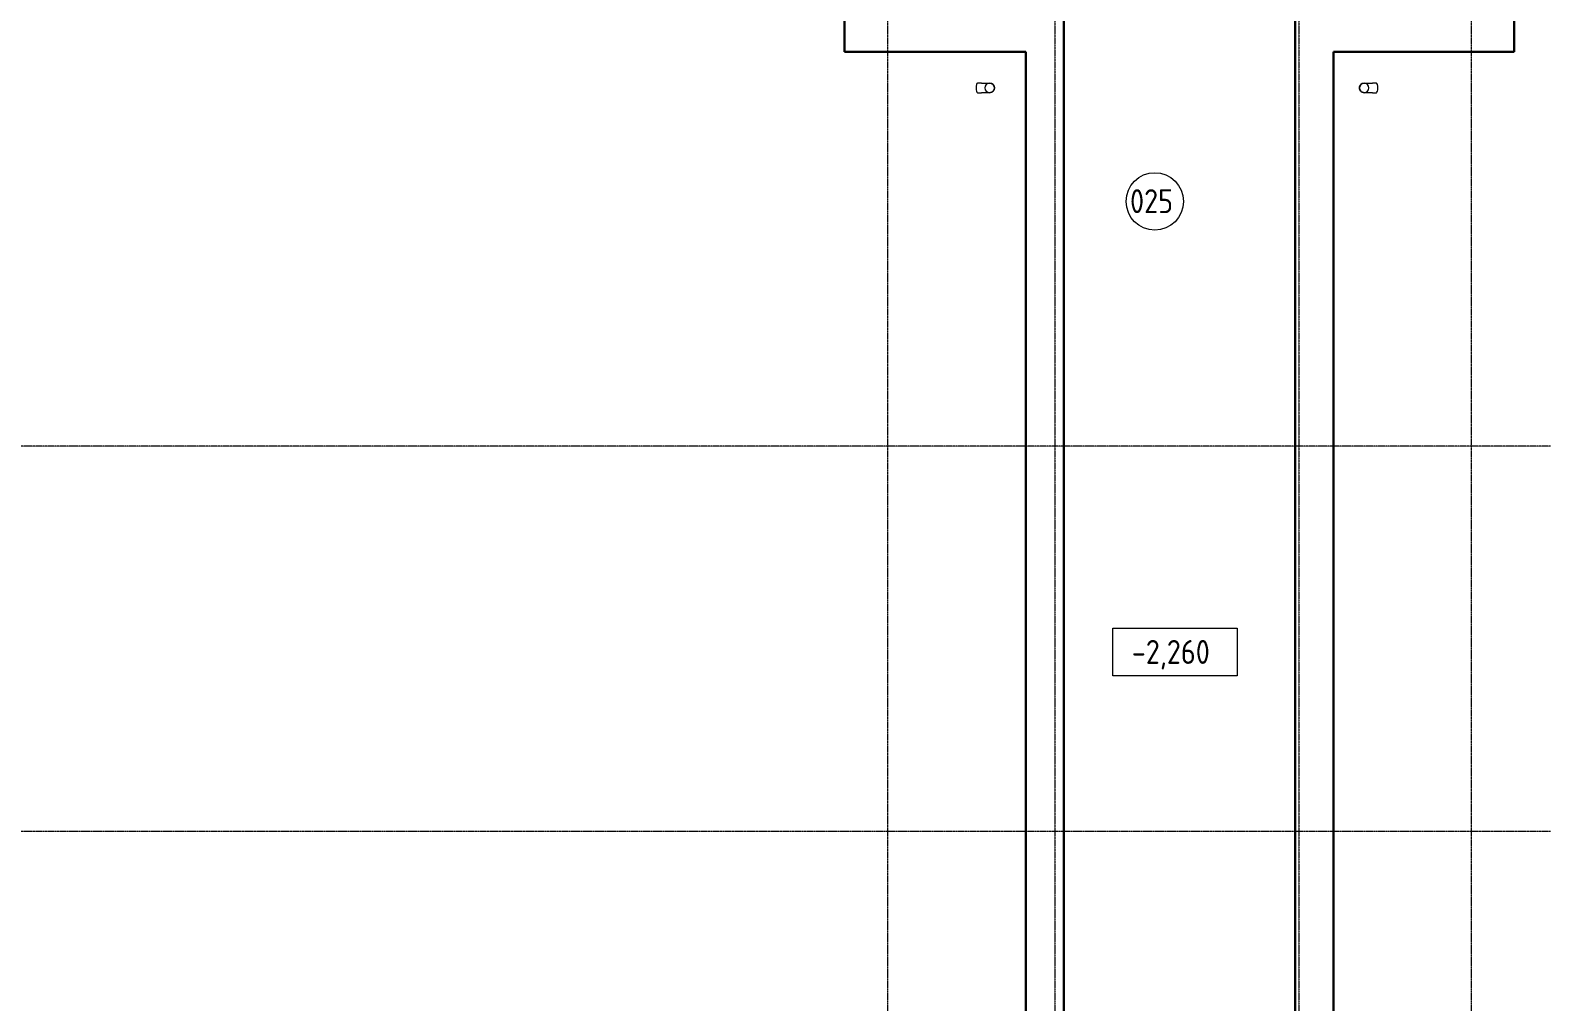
# Model space of a CAD drawing. Header units: millimetres. Extents: x -215207 to 92095, y -30385 to 123050.
# Drawn here: x -179661 to -163775, y 92898 to 103050 of the extents above; entities that cross this region are included whole.
import ezdxf

# ---------------------------------------------------------------- set-up
doc = ezdxf.new("R2010")
doc.units = ezdxf.units.MM
doc.linetypes.add('ADSK_Линия сетки', pattern=[25, 20, -2.5, 0, -2.5])
for name, color, linetype, lineweight in [('Аннотация', 7, 'Continuous', 20), ('Марки помещений', 7, 'Continuous', 20), ('Обобщенные модели', 7, 'Continuous', 20), ('Оси', 7, 'Continuous', 9), ('Отметки', 7, 'Continuous', 9), ('Стены наружные', 7, 'Continuous', 20)]:
    doc.layers.add(name, color=color, linetype=linetype, lineweight=lineweight)
doc.styles.add('GOST Common_3', font='GOST_Common.ttf', dxfattribs={"width": 0.9, "height": 2.5})

# ---------------------------------------------------------------- blocks, each defined once
blk = doc.blocks.new('Подвал 21082025 планы')
at = {"layer": 'Аннотация', "lineweight": 20}
for p, q in [((26105, -22073), (26105, -21573)), ((26105, -21573), (27405, -21573)), ((27405, -21573), (27405, -22073)), ((27405, -22073), (26105, -22073))]:
    blk.add_line(p, q, dxfattribs=at)
at = {"layer": 'Марки помещений'}
blk.add_circle((26544, -17113), 300, dxfattribs=at)
at = {"layer": 'Обобщенные модели'}
for p, q in [((24732, -15876), (24691, -15876)), ((28859, -15876), (28818, -15876)), ((24691, -15976), (24732, -15976)), ((28818, -15976), (28859, -15976))]:
    blk.add_line(p, q, dxfattribs=at)
at = {"layer": 'Обобщенные модели', "flags": 128}
for points in [[(24732, -15876), (24736, -15876), (24741, -15876), (24746, -15876), (24750, -15876), (24754, -15876), (24759, -15876), (24763, -15876), (24767, -15876), (24771, -15876), (24775, -15876), (24779, -15876), (24782, -15876), (24786, -15876), (24789, -15876), (24792, -15876), (24795, -15876), (24798, -15876), (24800, -15876), (24803, -15876), (24805, -15876), (24807, -15876), (24809, -15876), (24811, -15876), (24813, -15876), (24814, -15876), (24815, -15876), (24816, -15876), (24817, -15876), (24817, -15876), (24818, -15876), (24818, -15876), (24818, -15876)], [(24818, -15876), (24820, -15876), (24822, -15876), (24824, -15876), (24826, -15877), (24828, -15877), (24830, -15877), (24832, -15878), (24834, -15879), (24836, -15879), (24837, -15880), (24839, -15881), (24841, -15882), (24843, -15883), (24845, -15884), (24846, -15885), (24848, -15886), (24849, -15887), (24851, -15888), (24852, -15890), (24854, -15891), (24855, -15893), (24857, -15894), (24858, -15896), (24859, -15897), (24860, -15899), (24861, -15901), (24862, -15902), (24863, -15904), (24864, -15906), (24865, -15908), (24865, -15910), (24866, -15912), (24866, -15914), (24867, -15916), (24867, -15918), (24868, -15919), (24868, -15921), (24868, -15923), (24868, -15925), (24868, -15926)], [(28682, -15926), (28682, -15924), (28682, -15922), (28682, -15920), (28683, -15918), (28683, -15916), (28683, -15914), (28684, -15912), (28685, -15910), (28685, -15908), (28686, -15907), (28687, -15905), (28688, -15903), (28689, -15901), (28690, -15899), (28691, -15898), (28692, -15896), (28693, -15895), (28694, -15893), (28696, -15892), (28697, -15890), (28699, -15889), (28700, -15887), (28702, -15886), (28703, -15885), (28705, -15884), (28707, -15883), (28708, -15882), (28710, -15881), (28712, -15880), (28714, -15879), (28716, -15879), (28718, -15878), (28720, -15878), (28722, -15877), (28724, -15877), (28725, -15876), (28727, -15876), (28729, -15876), (28731, -15876), (28732, -15876)], [(28732, -15876), (28732, -15876), (28732, -15876), (28733, -15876), (28734, -15876), (28734, -15876), (28736, -15876), (28737, -15876), (28738, -15876), (28740, -15876), (28742, -15876), (28744, -15876), (28746, -15876), (28749, -15876), (28751, -15876), (28754, -15876), (28757, -15876), (28760, -15876), (28763, -15876), (28766, -15876), (28770, -15876), (28774, -15876), (28777, -15876), (28781, -15876), (28785, -15876), (28789, -15876), (28794, -15876), (28798, -15876), (28803, -15876), (28807, -15876), (28812, -15876), (28816, -15876), (28818, -15876)], [(24818, -15976), (24818, -15976), (24818, -15976), (24817, -15976), (24816, -15976), (24816, -15976), (24814, -15976), (24813, -15976), (24812, -15976), (24810, -15976), (24808, -15976), (24806, -15976), (24804, -15976), (24801, -15976), (24799, -15976), (24796, -15976), (24793, -15976), (24790, -15976), (24787, -15976), (24784, -15976), (24780, -15976), (24776, -15976), (24773, -15976), (24769, -15976), (24765, -15976), (24761, -15976), (24756, -15976), (24752, -15976), (24747, -15976), (24743, -15976), (24738, -15976), (24734, -15976), (24732, -15976)], [(24868, -15926), (24868, -15928), (24868, -15930), (24868, -15932), (24867, -15934), (24867, -15936), (24867, -15938), (24866, -15940), (24865, -15942), (24865, -15944), (24864, -15945), (24863, -15947), (24862, -15949), (24861, -15951), (24860, -15953), (24859, -15954), (24858, -15956), (24857, -15957), (24856, -15959), (24854, -15960), (24853, -15962), (24851, -15963), (24850, -15965), (24848, -15966), (24847, -15967), (24845, -15968), (24843, -15969), (24842, -15970), (24840, -15971), (24838, -15972), (24836, -15973), (24834, -15973), (24832, -15974), (24830, -15974), (24828, -15975), (24826, -15975), (24825, -15976), (24823, -15976), (24821, -15976), (24819, -15976), (24818, -15976)], [(28732, -15976), (28730, -15976), (28728, -15976), (28726, -15976), (28724, -15975), (28722, -15975), (28720, -15975), (28718, -15974), (28716, -15973), (28714, -15973), (28713, -15972), (28711, -15971), (28709, -15970), (28707, -15969), (28705, -15968), (28704, -15967), (28702, -15966), (28701, -15965), (28699, -15964), (28698, -15962), (28696, -15961), (28695, -15959), (28693, -15958), (28692, -15956), (28691, -15955), (28690, -15953), (28689, -15951), (28688, -15950), (28687, -15948), (28686, -15946), (28685, -15944), (28685, -15942), (28684, -15940), (28684, -15938), (28683, -15936), (28683, -15934), (28682, -15933), (28682, -15931), (28682, -15929), (28682, -15927), (28682, -15926)], [(28818, -15976), (28814, -15976), (28809, -15976), (28804, -15976), (28800, -15976), (28796, -15976), (28791, -15976), (28787, -15976), (28783, -15976), (28779, -15976), (28775, -15976), (28771, -15976), (28768, -15976), (28764, -15976), (28761, -15976), (28758, -15976), (28755, -15976), (28752, -15976), (28750, -15976), (28747, -15976), (28745, -15976), (28743, -15976), (28741, -15976), (28739, -15976), (28737, -15976), (28736, -15976), (28735, -15976), (28734, -15976), (28733, -15976), (28733, -15976), (28732, -15976), (28732, -15976), (28732, -15976)]]:
    blk.add_lwpolyline(points, dxfattribs=at)
at = {"layer": 'Обобщенные модели'}
for centre, start, end in [((24818, -15926), 0, 180), ((28732, -15926), 0, 180), ((24818, -15926), 180, 0), ((28732, -15926), 180, 0)]:
    blk.add_arc(centre, 50, start, end, dxfattribs=at)
for centre, major_axis, start_param, end_param in [((24691, -15926), (0, -50), 3.141593, 4.712389), ((28859, -15926), (0, 50), 4.712389, 6.283185), ((24691, -15926), (0, -50), 4.712389, 6.283185), ((28859, -15926), (0, 50), 3.141593, 4.712389)]:
    blk.add_ellipse(centre, major_axis=major_axis, ratio=0.309017, start_param=start_param, end_param=end_param, dxfattribs=at)
at = {"layer": 'Оси', "linetype": 'ADSK_Линия сетки'}
for p, q in [((23750, 2146), (23750, -54430)), ((25500, 2146), (25500, -54430)), ((28050, 2146), (28050, -54430)), ((29850, 2146), (29850, -54430)), ((30680, -19670), (-12349, -19670)), ((30680, -23700), (-12349, -23700))]:
    blk.add_line(p, q, dxfattribs=at)
at = {"layer": 'Стены наружные', "lineweight": 30}
for p, q in [((23300, -11850), (23300, -15550)), ((30300, -15550), (30300, -11850)), ((25595, -31750), (25595, -14975)), ((28010, -14975), (28010, -31750)), ((23300, -15550), (25195, -15550)), ((25195, -15550), (25195, -31750)), ((28410, -15550), (30300, -15550)), ((28410, -26750), (28410, -15550))]:
    blk.add_line(p, q, dxfattribs=at)
at = {"layer": 'Марки помещений', "style": 'GOST Common_3', "width": 0.9}
blk.add_text('025', height=250, dxfattribs=at).set_placement((26285, -17235))
at = {"layer": 'Отметки', "style": 'GOST Common_3', "width": 0.9}
blk.add_text('-2,260', height=250, dxfattribs=at).set_placement((26304, -21947))

msp = doc.modelspace()

# ---------------------------------------------------------------- block references
msp.add_blockref('Подвал 21082025 планы', (-194454.7, 118374.7))

doc.saveas('drawing.dxf')
